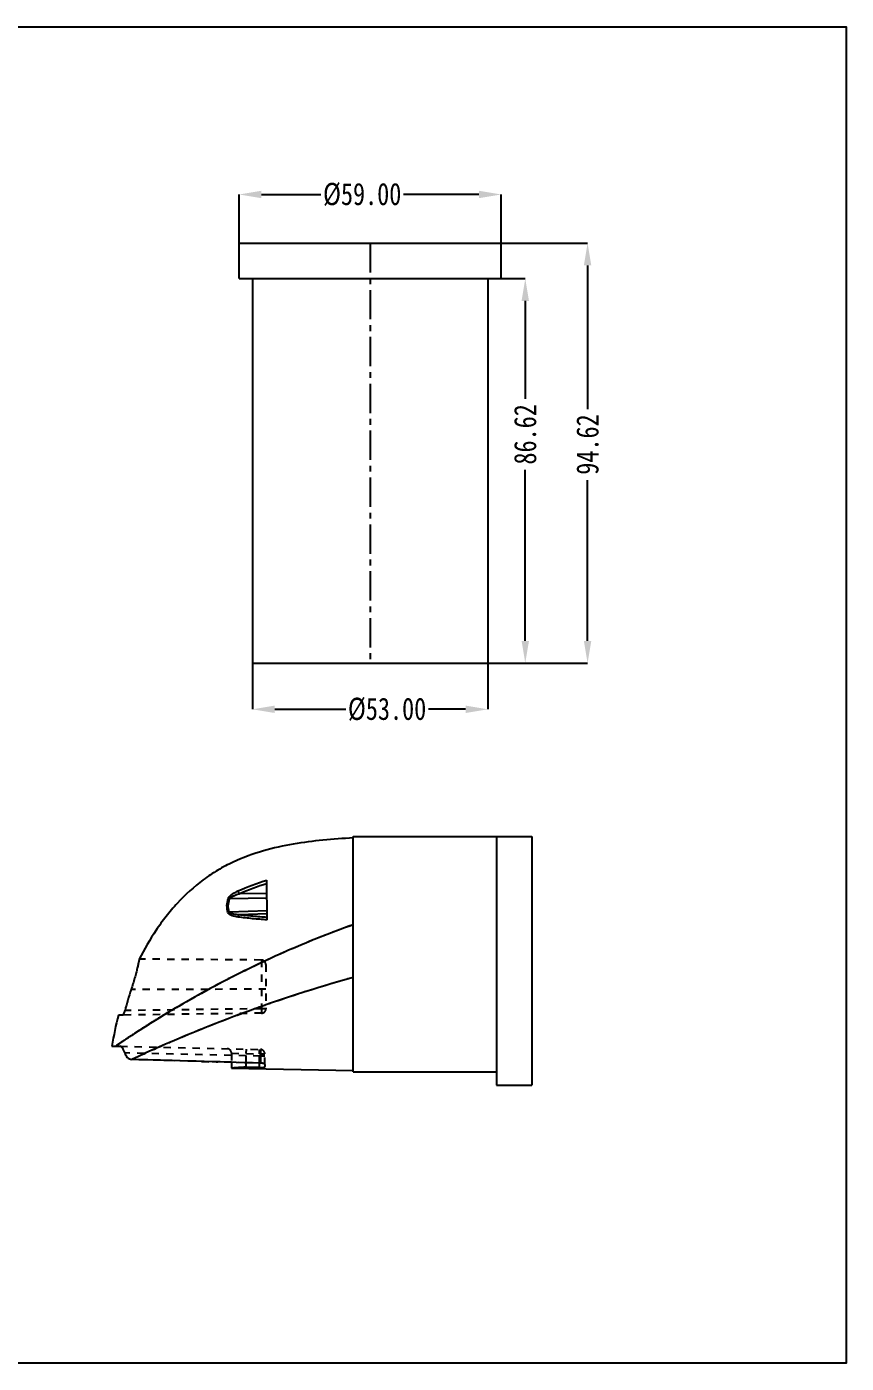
# Model space of a CAD drawing. Header units: millimetres. Extents: x 4 to 4769, y -754 to 1427.
# Drawn here: x 2467.5 to 2652.2, y 45.6 to 346.8 of the extents above; entities that cross this region are included whole.
import ezdxf

# ---------------------------------------------------------------- set-up
doc = ezdxf.new("R2010")
doc.units = ezdxf.units.MM
doc.header["$LTSCALE"] = 16.335
doc.header["$PDMODE"] = 3
doc.header["$PDSIZE"] = 0.3125
doc.linetypes.add('CENTER', pattern=[0.6, 0.375, -0.075, 0.075, -0.075])
doc.linetypes.add('HIDDEN', pattern=[0.2, 0.1, -0.1])
doc.layers.get('0').update_dxf_attribs({"linetype": 'CONTINUOUS'})
doc.layers.get('Defpoints').update_dxf_attribs({"linetype": 'CONTINUOUS'})
doc.layers.add('DEFAULT_2', color=8, linetype='HIDDEN')
doc.styles.get("Standard").update_dxf_attribs({"font": 'txt', "width": 0.8})
doc.dimstyles.get("Standard").update_dxf_attribs({"dimtxt": 0.15625, "dimasz": 0.1875, "dimexe": 0.125, "dimexo": 0.0625, "dimtad": 0, "dimtih": 1, "dimtoh": 1, "dimdsep": 46, "dimtxsty": 'Standard', "dimcen": 0.09, "dimadec": 0, "dimazin": 0, "dimtp": 0.01, "dimtm": 0.01, "dimtfac": 1, "dimtofl": 0, "dimtmove": 0, "dimatfit": 3, "dimfxl": 0, "dimtolj": 1, "dimarcsym": 0})

# ---------------------------------------------------------------- blocks, each defined once
blk = doc.blocks.new('*D163')
at = {"color": 4, "lineweight": -2, "transparency": 16777216}
for p, q in [((2518.42, 216.17), (2518.42, 192.97)), ((2571.42, 216.17), (2571.42, 192.97)), ((2523.42, 192.97), (2539.4, 192.97)), ((2566.42, 192.97), (2558.06, 192.97))]:
    blk.add_line(p, q, dxfattribs=at)
at = {"color": 4, "transparency": 16777216}
for points in [[(2523.42, 193.8), (2523.42, 192.14), (2518.42, 192.97)], [(2566.42, 193.8), (2566.42, 192.14), (2571.42, 192.97)]]:
    blk.add_solid(points, dxfattribs=at)
at = {"layer": 'Defpoints', "color": 0, "transparency": 16777216}
for p in [(2518.42, 216.17), (2571.42, 216.17), (2518.42, 192.97)]:
    blk.add_point(p, dxfattribs=at)
at = {"color": 6, "transparency": 16777216, "insert": (2548.73, 192.97), "char_height": 5, "attachment_point": 5}
blk.add_mtext('\\A1;%%c53.00', dxfattribs=at)
blk = doc.blocks.new('*D164')
at = {"color": 4, "lineweight": -2, "transparency": 16777216}
for p, q in [((2557.66, 290), (2579.86, 290)), ((2579.86, 285), (2579.86, 262.92)), ((2579.86, 208.38), (2579.86, 246.92)), ((2557.66, 203.38), (2579.86, 203.38))]:
    blk.add_line(p, q, dxfattribs=at)
at = {"color": 4, "transparency": 16777216}
for points in [[(2579.03, 285), (2580.7, 285), (2579.86, 290)], [(2579.03, 208.38), (2580.7, 208.38), (2579.86, 203.38)]]:
    blk.add_solid(points, dxfattribs=at)
at = {"layer": 'Defpoints', "color": 0, "transparency": 16777216}
for p in [(2557.66, 290), (2579.86, 290), (2557.66, 203.38)]:
    blk.add_point(p, dxfattribs=at)
at = {"color": 6, "transparency": 16777216, "insert": (2579.86, 254.92), "char_height": 5, "attachment_point": 5, "rotation": 90}
blk.add_mtext('\\A1;86.62', dxfattribs=at)
blk = doc.blocks.new('*D165')
at = {"color": 4, "lineweight": -2, "transparency": 16777216}
for p, q in [((2561.75, 298), (2593.9, 298)), ((2593.9, 293), (2593.9, 260.63)), ((2593.9, 208.38), (2593.9, 244.63)), ((2557.66, 203.38), (2593.9, 203.38))]:
    blk.add_line(p, q, dxfattribs=at)
at = {"color": 4, "transparency": 16777216}
for points in [[(2593.06, 293), (2594.73, 293), (2593.9, 298)], [(2593.06, 208.38), (2594.73, 208.38), (2593.9, 203.38)]]:
    blk.add_solid(points, dxfattribs=at)
at = {"layer": 'Defpoints', "color": 0, "transparency": 16777216}
for p in [(2561.75, 298), (2557.66, 203.38), (2593.9, 203.38)]:
    blk.add_point(p, dxfattribs=at)
at = {"color": 6, "transparency": 16777216, "insert": (2593.9, 252.63), "char_height": 5, "attachment_point": 5, "rotation": 90}
blk.add_mtext('\\A1;94.62', dxfattribs=at)
blk = doc.blocks.new('*D166')
at = {"color": 4, "lineweight": -2, "transparency": 16777216}
for p, q in [((2515.42, 294), (2515.42, 308.97)), ((2520.42, 308.97), (2533.78, 308.97)), ((2569.42, 308.97), (2552.45, 308.97)), ((2574.42, 294), (2574.42, 308.97))]:
    blk.add_line(p, q, dxfattribs=at)
at = {"color": 4, "transparency": 16777216}
for points in [[(2520.42, 309.81), (2520.42, 308.14), (2515.42, 308.97)], [(2569.42, 309.81), (2569.42, 308.14), (2574.42, 308.97)]]:
    blk.add_solid(points, dxfattribs=at)
at = {"layer": 'Defpoints', "color": 0, "transparency": 16777216}
for p in [(2515.42, 308.97), (2515.42, 294), (2574.42, 294)]:
    blk.add_point(p, dxfattribs=at)
at = {"color": 6, "transparency": 16777216, "insert": (2543.12, 308.97), "char_height": 5, "attachment_point": 5}
blk.add_mtext('\\A1;%%c59.00', dxfattribs=at)

msp = doc.modelspace()

# ---------------------------------------------------------------- linework, layer by layer
at = {"color": 7, "linetype": 'Continuous'}
for p, q in [((2515.416, 290.002), (2515.416, 298.002)), ((2515.416, 298.002), (2574.416, 298.002)), ((2574.416, 290.002), (2574.416, 298.002)), ((2515.417, 290.002), (2574.415, 290.002)), ((2518.416, 290.002), (2518.416, 203.378)), ((2571.416, 290.002), (2571.416, 203.378)), ((2541.092, 111.294), (2541.092, 164.294)), ((2541.092, 164.294), (2581.372, 164.294)), ((2573.372, 164.294), (2573.372, 108.295)), ((2581.372, 164.294), (2581.372, 108.294)), ((2521.688, 145.516), (2521.66, 154.471)), ((2521.669, 151.496), (2515.412, 151.41)), ((2521.673, 150.388), (2513.241, 150.273)), ((2521.681, 147.548), (2513.131, 147.289)), ((2521.684, 146.851), (2515.394, 146.66)), ((2489.142, 124.07), (2488.208, 124.057)), ((2486.747, 117.101), (2488.581, 117.059)), ((2513.692, 113.43), (2513.696, 112.102)), ((2513.696, 112.102), (2541.092, 111.614)), ((2517.012, 112.305), (2517.008, 113.337)), ((2519.976, 112.251), (2517.012, 112.305)), ((2519.976, 112.251), (2519.973, 113.248)), ((2521.18, 112.917), (2521.182, 112.448)), ((2541.092, 111.294), (2573.372, 111.294)), ((2573.372, 108.294), (2581.372, 108.294))]:
    msp.add_line(p, q, dxfattribs=at)
at = {"color": 1, "linetype": 'CENTER', "ltscale": 1.077565}
msp.add_line((2544.916, 298.002), (2544.916, 203.378), dxfattribs=at)
msp.add_line((2518.416, 203.378), (2571.416, 203.378))
msp.add_lwpolyline([(2245.323, 346.766), (2652.177, 346.766), (2652.177, 45.618), (2245.323, 45.618)], close=True)
at = {"color": 7, "linetype": 'Continuous'}
for centre, radius, start, end in [((2513.517, 145.494), 1.836, 102.1356, 111.11792), ((2631.459, -187.442), 332.527, 105.769, 114.94363), ((2560.373, 105.272), 74.57, 165.40902, 170.87227)]:
    msp.add_arc(centre, radius, start, end, dxfattribs=at)
for points, knots in [([(2541.092, 163.974), (2538.822, 163.863), (2534.31, 163.567), (2527.539, 162.687), (2520.711, 161.168), (2515.019, 159.119), (2510.556, 156.777), (2506.181, 153.885), (2502.283, 150.308), (2498.917, 146.323), (2495.93, 142.206), (2494.02, 138.924), (2492.899, 136.678)], [0, 0, 0, 0, 0.1160912, 0.2308879, 0.3484143, 0.4728838, 0.5384857, 0.6054566, 0.7403699, 0.8067436, 0.8717598, 1, 1, 1, 1]), ([(2512.927, 150.307), (2512.958, 150.411), (2513.066, 150.613), (2513.37, 150.967), (2513.845, 151.343), (2514.469, 151.721), (2514.907, 151.939), (2515.13, 152.042)], [0, 0, 0, 0, 0.1137936, 0.235395, 0.4875856, 0.7435391, 1, 1, 1, 1]), ([(2513.241, 150.273), (2513.282, 150.36), (2513.423, 150.51), (2513.756, 150.746), (2514.226, 150.981), (2514.811, 151.214), (2515.211, 151.347), (2515.412, 151.41)], [0, 0, 0, 0, 0.1164248, 0.2401831, 0.492459, 0.7461954, 1, 1, 1, 1]), ([(2515.13, 152.042), (2515.149, 151.996), (2515.241, 151.784), (2515.336, 151.574), (2515.412, 151.41)], [0, 0, 0, 0, 0.2150884, 1, 1, 1, 1]), ([(2512.855, 147.207), (2512.711, 147.707), (2512.586, 148.764), (2512.774, 149.806), (2512.927, 150.307)], [0, 0, 0, 0, 0.4981662, 1, 1, 1, 1]), ([(2512.927, 150.307), (2512.952, 150.307), (2513.058, 150.303), (2513.162, 150.289), (2513.241, 150.273)], [0, 0, 0, 0, 0.2411649, 1, 1, 1, 1]), ([(2513.131, 147.289), (2512.995, 147.771), (2512.888, 148.792), (2513.086, 149.791), (2513.241, 150.273)], [0, 0, 0, 0, 0.497557, 1, 1, 1, 1]), ([(2515.177, 146.167), (2514.948, 146.199), (2514.497, 146.274), (2513.945, 146.415), (2513.529, 146.574), (2513.243, 146.726), (2512.995, 146.925), (2512.884, 147.109), (2512.855, 147.207)], [0, 0, 0, 0, 0.2618732, 0.5182805, 0.6434732, 0.765716, 0.8842587, 1, 1, 1, 1]), ([(2515.394, 146.66), (2515.187, 146.676), (2514.776, 146.713), (2514.169, 146.8), (2513.675, 146.917), (2513.32, 147.072), (2513.166, 147.204), (2513.131, 147.289)], [0, 0, 0, 0, 0.2584208, 0.5142613, 0.7648745, 0.8859945, 1, 1, 1, 1]), ([(2515.177, 146.167), (2515.203, 146.266), (2515.259, 146.437), (2515.345, 146.599), (2515.394, 146.66)], [0, 0, 0, 0, 0.5657423, 1, 1, 1, 1]), ([(2521.688, 145.516), (2520.592, 145.598), (2518.418, 145.775), (2516.249, 146.017), (2515.177, 146.167)], [0, 0, 0, 0, 0.5038161, 1, 1, 1, 1]), ([(2521.686, 146.083), (2520.628, 146.156), (2518.527, 146.314), (2516.431, 146.527), (2515.394, 146.66)], [0, 0, 0, 0, 0.5036581, 1, 1, 1, 1]), ([(2541.092, 144.423), (2535.859, 142.548), (2528.11, 139.457), (2518.042, 134.804), (2510.689, 131.078), (2503.623, 127.183), (2498.036, 123.852), (2493.944, 121.283), (2491.376, 119.622), (2489.309, 118.248), (2488.12, 117.432), (2487.614, 117.081)], [0, 0, 0, 0, 0.2768973, 0.415131, 0.5524107, 0.6874581, 0.8169776, 0.8763771, 0.9281511, 0.9693014, 1, 1, 1, 1]), ([(2492.899, 136.678), (2492.899, 136.678), (2492.897, 136.674), (2492.897, 136.669), (2492.894, 136.657), (2492.89, 136.635), (2492.882, 136.595), (2492.87, 136.536), (2492.854, 136.459), (2492.835, 136.366), (2492.812, 136.256), (2492.775, 136.079), (2492.72, 135.819), (2492.643, 135.464), (2492.551, 135.054), (2492.444, 134.594), (2492.322, 134.09), (2492.132, 133.344), (2491.859, 132.344), (2491.484, 131.094), (2491.204, 130.242), (2491.056, 129.811)], [0, 0, 0, 0, 0.0003087, 0.001234, 0.0027748, 0.0049299, 0.0110784, 0.0196628, 0.0306572, 0.0440336, 0.0597532, 0.0777727, 0.1205092, 0.1717748, 0.231014, 0.2975896, 0.3707899, 0.4498408, 0.6221836, 0.8078177, 1, 1, 1, 1]), ([(2489.142, 124.07), (2489.194, 124.071), (2489.316, 124.173), (2489.451, 124.387), (2489.59, 124.705), (2489.661, 124.95), (2489.692, 125.082)], [0, 0, 0, 0, 0.1332623, 0.3565165, 0.6559304, 1, 1, 1, 1]), ([(2489.637, 115.528), (2489.564, 115.726), (2489.408, 116.094), (2489.184, 116.516), (2488.992, 116.787), (2488.832, 116.963), (2488.678, 117.057), (2488.581, 117.059)], [0, 0, 0, 0, 0.3308101, 0.6232264, 0.7453608, 0.848237, 1, 1, 1, 1]), ([(2489.637, 115.528), (2489.702, 115.348), (2489.858, 114.997), (2490.187, 114.522), (2490.649, 114.163), (2491.033, 114.074), (2491.224, 114.068)], [0, 0, 0, 0, 0.2506676, 0.5010335, 0.7507031, 1, 1, 1, 1]), ([(2517.012, 112.305), (2516.229, 112.319), (2515.119, 112.279), (2514.018, 112.148), (2513.696, 112.102)], [0, 0, 0, 0, 0.7059376, 1, 1, 1, 1]), ([(2519.976, 112.251), (2520.131, 112.249), (2520.356, 112.251), (2520.642, 112.27), (2520.822, 112.29), (2520.973, 112.319), (2521.091, 112.353), (2521.182, 112.406), (2521.182, 112.448)], [0, 0, 0, 0, 0.3710902, 0.5385957, 0.6854967, 0.8067916, 0.8992424, 1, 1, 1, 1]), ([(2521.18, 112.917), (2521.18, 112.962), (2521.118, 113.03), (2521.015, 113.089), (2520.841, 113.161), (2520.566, 113.223), (2520.329, 113.245), (2520.201, 113.248)], [0, 0, 0, 0, 0.1238319, 0.2194683, 0.3392619, 0.6421847, 1, 1, 1, 1])]:
    msp.add_open_spline(points, degree=3, knots=knots, dxfattribs=at)
for points in [[(2515.13, 152.042), (2517.238, 153.015), (2519.435, 153.805), (2521.66, 154.471)], [(2515.412, 151.41), (2517.43, 152.344), (2519.532, 153.105), (2521.662, 153.746)], [(2491.056, 129.811), (2490.524, 128.259), (2490.064, 126.68), (2489.692, 125.082)], [(2520.201, 113.248), (2510.541, 113.515), (2500.882, 113.789), (2491.224, 114.068)]]:
    msp.add_open_spline(points, degree=3, dxfattribs=at)
at = {"layer": 'DEFAULT_2', "color": 8, "linetype": 'HIDDEN'}
for p, q in [((2520.42, 136.476), (2492.899, 136.678)), ((2520.42, 136.476), (2520.455, 125.501)), ((2521.418, 135.475), (2521.449, 125.504)), ((2521.435, 129.907), (2491.056, 129.811)), ((2520.458, 124.496), (2489.142, 124.07)), ((2520.455, 125.501), (2489.692, 125.082)), ((2521.449, 125.504), (2520.455, 125.501)), ((2521.176, 126.265), (2521.441, 126.358)), ((2488.581, 117.059), (2520.191, 116.331)), ((2520.196, 114.824), (2489.637, 115.528)), ((2513.685, 115.502), (2513.692, 113.43)), ((2513.685, 115.502), (2517.002, 115.399)), ((2517.002, 115.399), (2517.025, 116.404)), ((2517.008, 113.337), (2517.002, 115.399)), ((2517.002, 115.399), (2519.967, 115.33)), ((2519.967, 115.33), (2519.99, 116.335)), ((2519.973, 113.248), (2519.967, 115.33)), ((2519.967, 115.33), (2521.173, 115.329)), ((2521.174, 114.827), (2520.196, 114.824)), ((2520.196, 114.824), (2520.201, 113.248)), ((2521.18, 112.917), (2521.173, 115.329)), ((2500.935, 113.789), (2491.224, 114.068)), ((2506.936, 113.619), (2500.935, 113.789)), ((2506.936, 113.619), (2510.588, 113.516)), ((2513.691, 113.429), (2510.588, 113.516)), ((2520.201, 113.248), (2513.691, 113.429))]:
    msp.add_line(p, q, dxfattribs=at)
for centre, radius, start, end in [((2619.757, -75.3), 233.381, 109.69842, 121.26057), ((2520.413, 135.472), 1.005, 0.18, 89.58), ((2631.436, -187.384), 332.465, 105.76781, 109.32015), ((2631.145, -186.553), 331.584, 110.29663, 113.791), ((2631.239, -186.844), 331.89, 109.36745, 110.29453), ((2520.444, 125.501), 1.005, 270.78, 0.18), ((2612.563, -63.336), 219.46, 124.56971, 124.70485), ((2638.826, -204.071), 350.712, 113.78477, 114.88922), ((2512.68, 115.498), 1.005, 0.18, 88.6801), ((2520.168, 115.326), 1.005, 0.18025, 88.68001)]:
    msp.add_arc(centre, radius, start, end, dxfattribs=at)
for points, knots in [([(2541.092, 144.421), (2535.859, 142.546), (2528.11, 139.455), (2518.042, 134.803), (2510.689, 131.077), (2503.623, 127.182), (2498.036, 123.851), (2493.944, 121.282), (2491.376, 119.622), (2489.309, 118.248), (2488.12, 117.432), (2487.614, 117.081)], [0, 0, 0, 0, 0.2768984, 0.4151324, 0.5524125, 0.6874601, 0.8169799, 0.8763793, 0.9281527, 0.969302, 1, 1, 1, 1]), ([(2498.649, 124.197), (2496.502, 122.896), (2492.938, 120.663), (2489.435, 118.337), (2488.04, 117.375)], [0, 0, 0, 0, 0.5970914, 1, 1, 1, 1]), ([(2520.455, 125.501), (2520.456, 125.436), (2520.457, 125.308), (2520.459, 125.122), (2520.461, 124.95), (2520.461, 124.8), (2520.462, 124.69), (2520.461, 124.618), (2520.461, 124.575), (2520.46, 124.543), (2520.461, 124.517), (2520.458, 124.506), (2520.46, 124.496), (2520.458, 124.496)], [0, 0, 0, 0, 0.1950541, 0.38261, 0.5554621, 0.7069699, 0.8313136, 0.8817575, 0.9237193, 0.9567825, 0.9806462, 0.9950741, 1, 1, 1, 1]), ([(2520.191, 116.331), (2520.194, 116.331), (2520.193, 116.316), (2520.197, 116.299), (2520.198, 116.26), (2520.2, 116.212), (2520.201, 116.148), (2520.203, 116.039), (2520.203, 115.875), (2520.203, 115.65), (2520.202, 115.393), (2520.2, 115.114), (2520.197, 114.922), (2520.196, 114.824)], [0, 0, 0, 0, 0.005121, 0.0196188, 0.0435146, 0.0765975, 0.1185594, 0.1690014, 0.29331, 0.4447588, 0.6175422, 0.8050129, 1, 1, 1, 1])]:
    msp.add_open_spline(points, degree=3, knots=knots, dxfattribs=at)

# ---------------------------------------------------------------- dimensions: what is measured, and where the dimension line sits
for base, p1, p2, picture, middle in [((2515.416, 308.973), (2574.416, 294.002), (2515.416, 294.002), '*D166', (2543.117, 308.973)), ((2518.416, 192.97), (2571.416, 216.17), (2518.416, 216.17), '*D163', (2548.731, 192.97))]:
    dim = msp.add_linear_dim(base=base, p1=p1, p2=p2, text='%%c<>', dimstyle='Standard', override={"dimtxt": 5, "dimasz": 5, "dimexe": 0, "dimexo": 0, "dimgap": 0, "dimtih": 0, "dimtoh": 0, "dimzin": 0, "dimcen": 0, "dimclrd": 4, "dimclre": 4, "dimclrt": 6, "dimtp": 0, "dimtm": 0, "dimtzin": 0})
    dim.commit()
    dim.dimension.update_dxf_attribs({"geometry": picture, "text_midpoint": middle, "dimtype": 160})
for base, p1, p2, picture, middle in [((2593.898, 203.378), (2561.745, 298.002), (2557.662, 203.378), '*D165', (2593.898, 252.629)), ((2579.863, 290.002), (2557.662, 203.378), (2557.662, 290.002), '*D164', (2579.863, 254.923))]:
    dim = msp.add_linear_dim(base=base, p1=p1, p2=p2, angle=90, dimstyle='Standard', override={"dimtxt": 5, "dimasz": 5, "dimexe": 0, "dimexo": 0, "dimgap": 0, "dimtih": 0, "dimtoh": 0, "dimzin": 0, "dimcen": 0, "dimclrd": 4, "dimclre": 4, "dimclrt": 6, "dimtp": 0, "dimtm": 0, "dimtzin": 0})
    dim.commit()
    dim.dimension.update_dxf_attribs({"geometry": picture, "text_midpoint": middle, "dimtype": 160})

doc.saveas('drawing.dxf')
